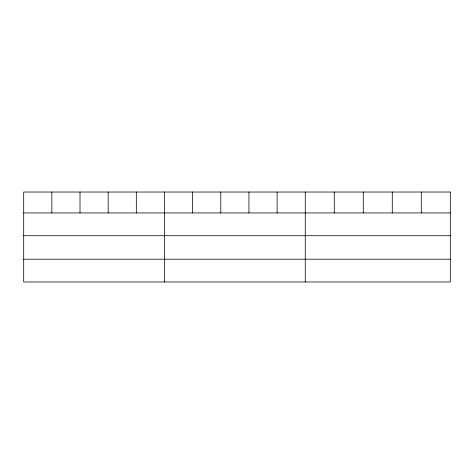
<?xml version="1.0" encoding="UTF-8"?>
<svg xmlns="http://www.w3.org/2000/svg" width="474" height="474" viewBox="0 0 474 474"><rect width="100%" height="100%" fill="white"/><g stroke="black" fill="none" stroke-linecap="round" stroke-linejoin="round"><path stroke-width="0.71" d="M23.7 212.939L450.3 212.939M23.7 235.72L450.3 235.72M23.7 259.189L450.3 259.189M421.291 192.029L421.291 212.939M392.282 192.029L392.282 212.939M363.274 192.029L363.274 212.939M334.265 192.029L334.265 212.939M305.256 192.029L305.256 281.971M277.1 192.029L277.1 212.939M248.945 192.029L248.945 212.939M220.789 192.029L220.789 212.939M192.634 192.029L192.634 212.939M164.478 192.029L164.478 281.971M136.322 192.029L136.322 212.939M108.167 192.029L108.167 212.939M80.011 192.029L80.011 212.939M51.856 192.029L51.856 212.939M450.3 192.029L23.7 192.029L23.7 281.971L450.3 281.971L450.3 192.029"/></g></svg>
